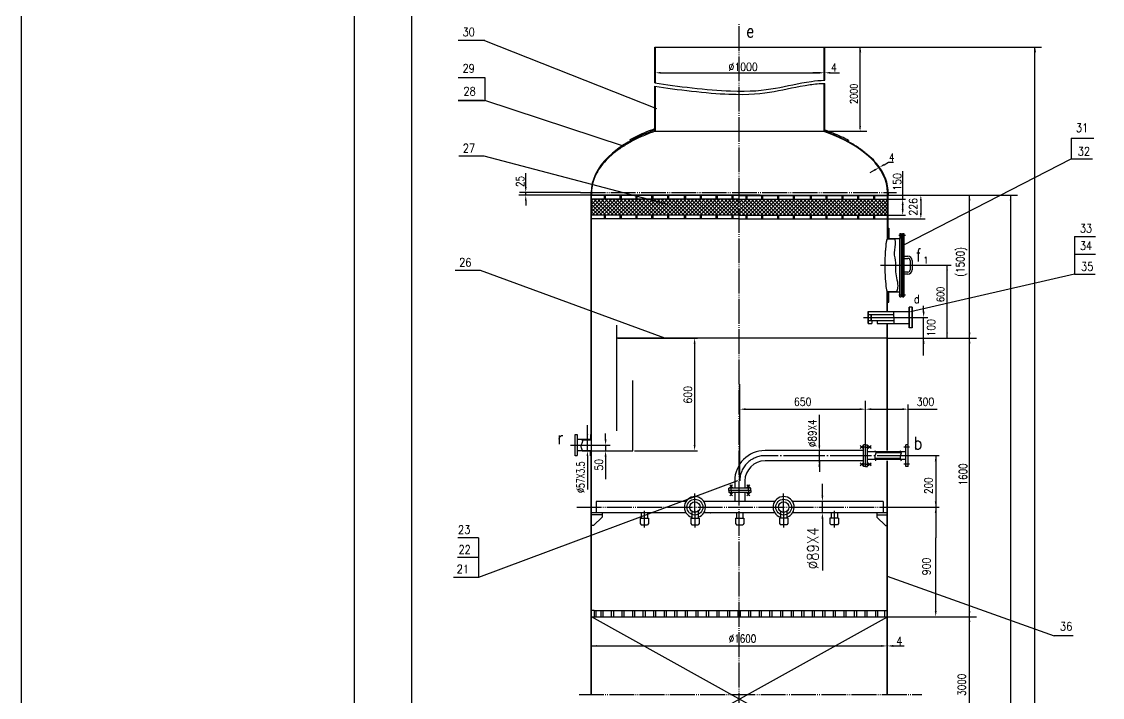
# Model space of a CAD drawing. Extents: x 19034 to 73803, y 21953 to 127295.
# Drawn here: x 64126.1 to 64597.2, y 51929.1 to 52223.5 of the extents above; entities that cross this region are included whole.
import ezdxf

# ---------------------------------------------------------------- set-up
doc = ezdxf.new("R2010")
doc.units = 0
doc.header["$LTSCALE"] = 0.6
doc.header["$MEASUREMENT"] = 0
for name, pattern in [('D-1', [34, 30, -1.5, 1, -1.5]), ('D-2', [10.3, 8, -1, 0.3, -1]), ('SDX', [22, 18, -1, 0.5, -1, 0.5, -1])]:
    doc.linetypes.add(name, pattern=pattern)
doc.layers.get('0').update_dxf_attribs({"linetype": 'CONTINUOUS'})
doc.layers.get('DEFPOINTS').update_dxf_attribs({"linetype": 'CONTINUOUS'})
for name, color, linetype in [('1', 1, 'CONTINUOUS'), ('2', 2, 'D-1'), ('3', 3, 'D-2')]:
    doc.layers.add(name, color=color, linetype=linetype)
doc.styles.add('HZ', font='simplex', dxfattribs={"width": 0.85, "bigfont": 'hztxt'})
doc.styles.add('HZTXT', font='romans', dxfattribs={"width": 0.85, "bigfont": 'HZTXT'})
doc.styles.add('HZTXT1', font='TXT.shx', dxfattribs={"bigfont": 'HZTXT1'})

# ---------------------------------------------------------------- blocks, each defined once
blk = doc.blocks.new('X')
for p, q in [((-1.06, 1.06), (1.06, -1.06)), ((-1.06, -1.06), (1.06, 1.06))]:
    blk.add_line(p, q)

msp = doc.modelspace()

# ---------------------------------------------------------------- linework, layer by layer
for p, q in [((64271.00692, 52268.16561), (64271.00692, 51427.16561)), ((64296.00692, 52258.16561), (64296.00692, 51437.16561)), ((64402.19497, 52212.3803), (64476.16297, 52212.3803)), ((64402.19497, 52196.76442), (64402.19497, 52212.3803)), ((64402.37897, 52196.73587), (64402.37897, 52212.3803)), ((64475.97897, 52197.93516), (64475.97897, 52212.3803)), ((64476.16297, 52197.93917), (64476.16297, 52212.3803)), ((64402.19497, 52175.67686), (64402.19497, 52195.28994)), ((64402.37897, 52175.67686), (64402.37897, 52195.26175)), ((64475.97897, 52175.67686), (64475.97897, 52196.56202)), ((64476.16297, 52175.67686), (64476.16297, 52196.56237)), ((64402.19497, 52175.67686), (64476.16389, 52175.67686)), ((64374.34264, 52041.4707), (64374.35407, 52149.07229)), ((64374.53807, 52032.25825), (64374.53807, 52149.07229)), ((64374.54897, 52149.07229), (64374.54897, 52147.92229)), ((64374.54897, 52147.92229), (64503.76297, 52147.92229)), ((64448.06787, 52147.92229), (64374.54897, 52147.92229)), ((64438.93807, 52147.73829), (64374.54897, 52147.73829)), ((64380.02297, 52147.73829), (64380.02297, 52146.08229)), ((64380.48297, 52147.73371), (64380.48297, 52146.08229)), ((64386.92297, 52147.73829), (64386.92297, 52146.08229)), ((64387.38297, 52147.73371), (64387.38297, 52146.08229)), ((64393.82297, 52147.73829), (64393.82297, 52146.08229)), ((64394.28297, 52147.73371), (64394.28297, 52146.08229)), ((64400.72297, 52147.73829), (64400.72297, 52146.08229)), ((64401.18297, 52147.73371), (64401.18297, 52146.08229)), ((64407.62297, 52147.73829), (64407.62297, 52146.08229)), ((64408.08297, 52147.73371), (64408.08297, 52146.08229)), ((64414.98297, 52147.73371), (64414.98297, 52146.08229)), ((64415.44297, 52147.73829), (64415.44297, 52146.08229)), ((64421.88297, 52147.73371), (64421.88297, 52146.08229)), ((64422.34297, 52147.73829), (64422.34297, 52146.08229)), ((64428.78297, 52147.73371), (64428.78297, 52146.08229)), ((64429.24297, 52147.73829), (64429.24297, 52146.08229)), ((64435.68297, 52147.73371), (64435.68297, 52146.08229)), ((64436.14297, 52147.73829), (64436.14297, 52146.08229)), ((64438.93807, 52147.73829), (64503.57897, 52147.73829)), ((64441.73318, 52147.73829), (64441.73318, 52146.08229)), ((64442.19318, 52147.73371), (64442.19318, 52146.08229)), ((64448.63318, 52147.73829), (64448.63318, 52146.08229)), ((64449.09318, 52147.73371), (64449.09318, 52146.08229)), ((64455.53318, 52147.73829), (64455.53318, 52146.08229)), ((64455.99318, 52147.73371), (64455.99318, 52146.08229)), ((64462.43318, 52147.73829), (64462.43318, 52146.08229)), ((64462.89318, 52147.73371), (64462.89318, 52146.08229)), ((64469.79318, 52147.73371), (64469.79318, 52146.08229)), ((64470.25318, 52147.73829), (64470.25318, 52146.08229)), ((64476.69318, 52147.73371), (64476.69318, 52146.08229)), ((64477.15318, 52147.73829), (64477.15318, 52146.08229)), ((64483.59318, 52147.73371), (64483.59318, 52146.08229)), ((64484.05318, 52147.73829), (64484.05318, 52146.08229)), ((64490.49318, 52147.73371), (64490.49318, 52146.08229)), ((64490.95318, 52147.73829), (64490.95318, 52146.08229)), ((64497.39318, 52147.73371), (64497.39318, 52146.08229)), ((64497.85318, 52147.73829), (64497.85318, 52146.08229)), ((64503.57897, 52128.99158), (64503.57897, 52149.07229)), ((64503.80895, 52149.07229), (64503.76297, 52147.92229)), ((64503.76297, 52128.99265), (64503.76297, 52147.92229)), ((64438.93807, 52146.08229), (64374.54897, 52146.08229)), ((64438.93807, 52146.08229), (64503.57897, 52146.08229)), ((64438.93807, 52139.18229), (64374.54897, 52139.18229)), ((64380.02297, 52139.18229), (64380.02297, 52137.52629)), ((64380.48297, 52139.17771), (64380.48297, 52137.52629)), ((64386.92297, 52139.18229), (64386.92297, 52137.52629)), ((64387.38297, 52139.17771), (64387.38297, 52137.52629)), ((64393.82297, 52139.18229), (64393.82297, 52137.52629)), ((64394.28297, 52139.17771), (64394.28297, 52137.52629)), ((64400.72297, 52139.18229), (64400.72297, 52137.52629)), ((64401.18297, 52139.17771), (64401.18297, 52137.52629)), ((64407.62297, 52139.18229), (64407.62297, 52137.52629)), ((64408.08297, 52139.17771), (64408.08297, 52137.52629)), ((64414.98297, 52139.17771), (64414.98297, 52137.52629)), ((64415.44297, 52139.18229), (64415.44297, 52137.52629)), ((64421.88297, 52139.17771), (64421.88297, 52137.52629)), ((64422.34297, 52139.18229), (64422.34297, 52137.52629)), ((64428.78297, 52139.17771), (64428.78297, 52137.52629)), ((64429.24297, 52139.18229), (64429.24297, 52137.52629)), ((64435.68297, 52139.17771), (64435.68297, 52137.52629)), ((64436.14297, 52139.18229), (64436.14297, 52137.52629)), ((64438.93807, 52139.18229), (64503.57897, 52139.18229)), ((64441.73318, 52139.18229), (64441.73318, 52137.52629)), ((64442.19318, 52139.17771), (64442.19318, 52137.52629)), ((64448.63318, 52139.18229), (64448.63318, 52137.52629)), ((64449.09318, 52139.17771), (64449.09318, 52137.52629)), ((64455.53318, 52139.18229), (64455.53318, 52137.52629)), ((64455.99318, 52139.17771), (64455.99318, 52137.52629)), ((64462.43318, 52139.18229), (64462.43318, 52137.52629)), ((64462.89318, 52139.17771), (64462.89318, 52137.52629)), ((64469.79318, 52139.17771), (64469.79318, 52137.52629)), ((64470.25318, 52139.18229), (64470.25318, 52137.52629)), ((64476.69318, 52139.17771), (64476.69318, 52137.52629)), ((64477.15318, 52139.18229), (64477.15318, 52137.52629)), ((64483.59318, 52139.17771), (64483.59318, 52137.52629)), ((64484.05318, 52139.18229), (64484.05318, 52137.52629)), ((64490.49318, 52139.17771), (64490.49318, 52137.52629)), ((64490.95318, 52139.18229), (64490.95318, 52137.52629)), ((64497.39318, 52139.17771), (64497.39318, 52137.52629)), ((64497.85318, 52139.18229), (64497.85318, 52137.52629)), ((64438.93807, 52137.52629), (64374.54897, 52137.52629)), ((64438.93807, 52137.52629), (64503.57897, 52137.52629)), ((64503.77914, 52133.45465), (64504.05514, 52133.45465)), ((64504.05514, 52133.45465), (64504.05514, 52128.99265)), ((64503.59514, 52128.99265), (64508.88514, 52128.99265)), ((64503.59514, 52128.85465), (64506.60654, 52128.85465)), ((64511.35402, 52130.34965), (64508.42544, 52130.34965)), ((64511.35402, 52130.34965), (64508.42544, 52130.34965)), ((64508.88514, 52131.15465), (64508.88514, 52128.99265)), ((64508.88514, 52131.15465), (64509.52914, 52131.15465)), ((64508.88514, 52103.55465), (64508.88514, 52128.99265)), ((64509.52914, 52131.15465), (64509.52914, 52103.55465)), ((64509.52914, 52129.77465), (64510.03514, 52129.77465)), ((64509.75914, 52129.77465), (64509.75914, 52104.93465)), ((64509.89714, 52129.77465), (64509.89714, 52104.93465)), ((64510.03514, 52131.15465), (64510.03514, 52103.55465)), ((64510.03514, 52131.15465), (64510.58714, 52131.15465)), ((64510.58714, 52131.15465), (64510.58714, 52103.55465)), ((64510.58714, 52121.26465), (64512.42714, 52121.26465)), ((64510.58714, 52120.34465), (64512.42714, 52120.34465)), ((64513.34714, 52119.42465), (64513.34714, 52115.28465)), ((64514.26714, 52119.42465), (64514.26714, 52115.28465)), ((64512.42714, 52114.36465), (64510.58714, 52114.36465)), ((64512.42714, 52113.44465), (64510.58714, 52113.44465)), ((64374.33934, 52087.03719), (64374.33934, 52106.40163)), ((64374.53807, 52087.03719), (64374.53807, 52106.40163)), ((64503.33807, 52097.20357), (64503.33807, 52105.98866)), ((64503.53681, 52097.20357), (64503.53681, 52105.7305)), ((64503.59514, 52105.85465), (64507.50229, 52105.85465)), ((64503.59514, 52105.71665), (64508.88514, 52105.71665)), ((64504.05514, 52101.25465), (64504.05514, 52105.71665)), ((64503.33807, 52097.20357), (64503.33807, 52103.58199)), ((64503.52207, 52097.20357), (64503.52207, 52103.35665)), ((64503.53824, 52101.25465), (64504.05514, 52101.25465)), ((64511.35402, 52104.35965), (64508.42544, 52104.35965)), ((64511.35402, 52104.35965), (64508.42544, 52104.35965)), ((64508.88514, 52103.55465), (64509.52914, 52103.55465)), ((64509.52914, 52104.93465), (64510.03514, 52104.93465)), ((64510.03514, 52103.55465), (64510.58714, 52103.55465)), ((64503.33807, 52097.20357), (64503.33807, 52098.81061)), ((64503.52207, 52097.20357), (64503.52207, 52098.81061)), ((64503.33807, 52036.6055), (64503.33807, 52092.00357)), ((64503.52207, 52036.6055), (64503.52207, 52092.00357)), ((64367.40843, 52043.5867), (64368.32843, 52043.5867)), ((64367.40843, 52034.3867), (64367.40843, 52043.5867)), ((64368.32843, 52043.5867), (64368.32843, 52034.41503)), ((64374.53807, 52041.4707), (64368.32843, 52041.4707)), ((64370.42512, 52041.2867), (64374.53807, 52041.2867)), ((64374.03243, 52043.5867), (64374.03243, 52041.4707)), ((64374.34287, 52043.5867), (64374.03243, 52043.5867)), ((64374.53539, 52036.5027), (64368.32843, 52036.5027)), ((64370.42512, 52036.6867), (64374.53539, 52036.6867)), ((64374.02954, 52034.38493), (64374.03087, 52036.50093)), ((64374.33934, 51930.34546), (64374.33934, 52036.5027)), ((64493.07318, 52036.6055), (64450.16412, 52036.6055)), ((64493.97318, 52039.1305), (64493.07318, 52039.1305)), ((64493.07318, 52029.6305), (64493.07318, 52039.1305)), ((64493.97318, 52039.1305), (64494.87318, 52039.1305)), ((64493.97318, 52029.6305), (64493.97318, 52039.1305)), ((64493.97318, 52029.6305), (64493.97318, 52039.1305)), ((64511.52084, 52036.0047), (64494.82084, 52036.0047)), ((64494.87318, 52029.6305), (64494.87318, 52039.1305)), ((64509.50596, 52035.6055), (64498.44451, 52035.6055)), ((64511.57318, 52029.6305), (64511.57318, 52039.1305)), ((64512.47318, 52039.1305), (64511.57318, 52039.1305)), ((64512.47318, 52029.6305), (64512.47318, 52039.1305)), ((64368.32843, 52034.3867), (64367.40843, 52034.3867)), ((64374.33666, 52034.38473), (64374.02954, 52034.38493)), ((64374.53807, 51930.34546), (64374.53807, 52032.25825)), ((64493.07318, 52032.1555), (64450.16412, 52032.1555)), ((64511.57318, 52032.78233), (64494.87318, 52032.78233)), ((64509.10365, 52033.1555), (64498.0422, 52033.1555)), ((64503.33807, 51947.117), (64503.33807, 52032.1555)), ((64503.52207, 51947.117), (64503.52207, 52032.1555)), ((64493.97318, 52029.6305), (64493.07318, 52029.6305)), ((64493.97318, 52029.6305), (64494.87318, 52029.6305)), ((64512.47318, 52029.6305), (64511.57318, 52029.6305)), ((64436.9356, 52023.48325), (64436.9356, 52020.18325)), ((64441.3856, 52023.48325), (64441.3856, 52020.18325)), ((64434.4106, 52019.28325), (64434.4106, 52020.18325)), ((64443.9106, 52020.18325), (64434.4106, 52020.18325)), ((64434.4106, 52019.28325), (64434.4106, 52018.38325)), ((64443.9106, 52019.28325), (64434.4106, 52019.28325)), ((64443.9106, 52019.28325), (64434.4106, 52019.28325)), ((64443.9106, 52018.38325), (64434.4106, 52018.38325)), ((64436.9356, 52018.38325), (64436.9356, 52014.28325)), ((64441.3856, 52018.38325), (64441.3856, 52014.28325)), ((64443.9106, 52019.28325), (64443.9106, 52020.18325)), ((64443.9106, 52019.28325), (64443.9106, 52018.38325)), ((64415.72317, 52014.46958), (64376.59179, 52014.46958)), ((64454.39471, 52014.46958), (64423.46649, 52014.46958)), ((64501.7206, 52014.46958), (64462.13803, 52014.46958)), ((64501.7206, 52014.46958), (64501.7206, 52009.50158)), ((64415.72317, 52009.50158), (64374.53807, 52009.50158)), ((64379.1306, 52008.58158), (64374.53807, 52008.58158)), ((64375.4506, 52003.98158), (64379.1306, 52007.66158)), ((64379.1306, 52009.50158), (64379.1306, 52007.66158)), ((64379.1306, 52009.50158), (64379.1306, 52007.66158)), ((64382.85245, 52009.50158), (64382.82693, 52009.50158)), ((64395.70693, 52007.20158), (64399.38693, 52007.20158)), ((64395.70693, 52007.20158), (64395.70693, 52004.90158)), ((64396.16693, 52009.50158), (64396.16693, 52007.20158)), ((64396.65245, 52009.50158), (64396.62693, 52009.50158)), ((64398.92693, 52009.50158), (64398.92693, 52007.20158)), ((64399.38693, 52007.20158), (64399.38693, 52004.90158)), ((64412.75245, 52009.50158), (64412.72693, 52009.50158)), ((64417.75483, 52007.20158), (64421.43483, 52007.20158)), ((64417.75483, 52007.20158), (64417.75483, 52004.90158)), ((64418.21483, 52010.14558), (64418.21483, 52007.20158)), ((64420.97483, 52010.14558), (64420.97483, 52007.20158)), ((64421.43483, 52007.20158), (64421.43483, 52004.90158)), ((64439.1606, 52009.50158), (64423.46649, 52009.50158)), ((64426.43721, 52009.50158), (64426.46273, 52009.50158)), ((64437.29263, 52007.20158), (64440.97263, 52007.20158)), ((64437.29263, 52007.20158), (64437.29263, 52004.90158)), ((64437.75263, 52009.50158), (64437.75263, 52007.20158)), ((64454.39471, 52009.50158), (64439.1606, 52009.50158)), ((64440.51263, 52009.50158), (64440.51263, 52007.20158)), ((64440.97263, 52007.20158), (64440.97263, 52004.90158)), ((64456.42637, 52007.20158), (64456.42637, 52004.90158)), ((64460.10637, 52007.20158), (64456.42637, 52007.20158)), ((64456.88637, 52010.14558), (64456.88637, 52007.20158)), ((64459.64637, 52010.14558), (64459.64637, 52007.20158)), ((64460.10637, 52007.20158), (64460.10637, 52004.90158)), ((64503.33807, 52009.50158), (64462.13803, 52009.50158)), ((64482.15427, 52007.20158), (64478.47427, 52007.20158)), ((64478.47427, 52007.20158), (64478.47427, 52004.90158)), ((64478.93427, 52009.50158), (64478.93427, 52007.20158)), ((64481.69427, 52009.50158), (64481.69427, 52007.20158)), ((64482.15427, 52007.20158), (64482.15427, 52004.90158)), ((64498.9606, 52009.50158), (64498.9606, 52007.66158)), ((64498.9606, 52009.50158), (64498.9606, 52007.66158)), ((64498.9606, 52008.58158), (64503.33807, 52008.58158)), ((64502.6406, 52003.98158), (64498.9606, 52007.66158)), ((64375.4506, 52003.98158), (64374.53807, 52003.98158)), ((64395.70693, 52004.90158), (64396.16693, 52004.21158)), ((64396.16693, 52004.21158), (64398.92693, 52004.21158)), ((64399.38693, 52004.90158), (64398.92693, 52004.21158)), ((64417.75483, 52004.90158), (64418.21483, 52004.21158)), ((64418.21483, 52004.21158), (64420.97483, 52004.21158)), ((64421.43483, 52004.90158), (64420.97483, 52004.21158)), ((64437.29263, 52004.90158), (64437.75263, 52004.21158)), ((64437.75263, 52004.21158), (64440.51263, 52004.21158)), ((64440.97263, 52004.90158), (64440.51263, 52004.21158)), ((64456.42637, 52004.90158), (64456.88637, 52004.21158)), ((64459.64637, 52004.21158), (64456.88637, 52004.21158)), ((64460.10637, 52004.90158), (64459.64637, 52004.21158)), ((64478.47427, 52004.90158), (64478.93427, 52004.21158)), ((64481.69427, 52004.21158), (64478.93427, 52004.21158)), ((64482.15427, 52004.90158), (64481.69427, 52004.21158)), ((64502.6406, 52003.98158), (64503.33807, 52003.98158)), ((64374.53798, 51964.21383), (64503.33807, 51964.21383)), ((64375.68807, 51966.97383), (64374.53807, 51966.97383)), ((64375.68807, 51966.97383), (64502.18807, 51966.97383)), ((64375.68807, 51966.97383), (64375.68807, 51964.21383)), ((64376.46661, 51966.97383), (64376.46661, 51964.21383)), ((64378.53661, 51966.97383), (64378.53661, 51964.21383)), ((64379.45661, 51966.97383), (64379.45661, 51964.21383)), ((64383.13661, 51966.97383), (64383.13661, 51964.21383)), ((64384.05661, 51966.97383), (64384.05661, 51964.21383)), ((64387.73661, 51966.97383), (64387.73661, 51964.21383)), ((64388.65661, 51966.97383), (64388.65661, 51964.21383)), ((64392.33661, 51966.97383), (64392.33661, 51964.21383)), ((64393.25661, 51966.97383), (64393.25661, 51964.21383)), ((64396.93661, 51966.97383), (64396.93661, 51964.21383)), ((64397.85661, 51966.97383), (64397.85661, 51964.21383)), ((64401.53661, 51966.97383), (64401.53661, 51964.21383)), ((64402.45661, 51966.97383), (64402.45661, 51964.21383)), ((64406.13661, 51966.97383), (64406.13661, 51964.21383)), ((64407.05661, 51966.97383), (64407.05661, 51964.21383)), ((64410.73661, 51966.97383), (64410.73661, 51964.21383)), ((64411.65661, 51966.97383), (64411.65661, 51964.21383)), ((64415.33661, 51966.97383), (64415.33661, 51964.21383)), ((64416.25661, 51966.97383), (64416.25661, 51964.21383)), ((64419.93661, 51966.97383), (64419.93661, 51964.21383)), ((64420.85661, 51966.97383), (64420.85661, 51964.21383)), ((64424.53661, 51966.97383), (64424.53661, 51964.21383)), ((64425.45661, 51966.97383), (64425.45661, 51964.21383)), ((64429.13661, 51966.97383), (64429.13661, 51964.21383)), ((64430.05661, 51966.97383), (64430.05661, 51964.21383)), ((64433.73661, 51966.97383), (64433.73661, 51964.21383)), ((64434.65661, 51966.97383), (64434.65661, 51964.21383)), ((64438.33661, 51966.97383), (64438.33661, 51964.21383)), ((64439.25661, 51966.97383), (64439.25661, 51964.21383)), ((64442.93661, 51966.97383), (64442.93661, 51964.21383)), ((64443.85661, 51966.97383), (64443.85661, 51964.21383)), ((64447.53661, 51966.97383), (64447.53661, 51964.21383)), ((64448.45661, 51966.97383), (64448.45661, 51964.21383)), ((64452.13661, 51966.97383), (64452.13661, 51964.21383)), ((64453.05661, 51966.97383), (64453.05661, 51964.21383)), ((64456.87807, 51966.97383), (64456.87807, 51964.21383)), ((64457.79807, 51966.97383), (64457.79807, 51964.21383)), ((64461.47807, 51966.97383), (64461.47807, 51964.21383)), ((64462.39807, 51966.97383), (64462.39807, 51964.21383)), ((64466.07807, 51966.97383), (64466.07807, 51964.21383)), ((64466.99807, 51966.97383), (64466.99807, 51964.21383)), ((64470.67807, 51966.97383), (64470.67807, 51964.21383)), ((64471.59807, 51966.97383), (64471.59807, 51964.21383)), ((64475.27807, 51966.97383), (64475.27807, 51964.21383)), ((64476.19807, 51966.97383), (64476.19807, 51964.21383)), ((64479.87807, 51966.97383), (64479.87807, 51964.21383)), ((64480.79807, 51966.97383), (64480.79807, 51964.21383)), ((64484.47807, 51966.97383), (64484.47807, 51964.21383)), ((64485.39807, 51966.97383), (64485.39807, 51964.21383)), ((64489.07807, 51966.97383), (64489.07807, 51964.21383)), ((64489.99807, 51966.97383), (64489.99807, 51964.21383)), ((64493.67807, 51966.97383), (64493.67807, 51964.21383)), ((64494.59807, 51966.97383), (64494.59807, 51964.21383)), ((64498.27807, 51966.97383), (64498.27807, 51964.21383)), ((64499.19807, 51966.97383), (64499.19807, 51964.21383)), ((64502.18807, 51966.97383), (64502.18807, 51964.21383)), ((64502.18807, 51966.97383), (64503.33807, 51966.97383)), ((64503.33807, 51930.34546), (64503.33807, 51956.41129)), ((64503.52207, 51930.34546), (64503.52207, 51956.41129))]:
    msp.add_line(p, q)
at = {"color": 1, "linetype": 'ByBlock'}
for p, q in [((64328.01612, 52215.16723), (64316.42526, 52215.16723)), ((64316.42526, 52199.12484), (64328.01612, 52199.12484)), ((64328.01612, 52199.12484), (64328.01612, 52189.12484)), ((64327.43657, 52189.12484), (64316.42526, 52189.12484)), ((64316.42526, 52189.12484), (64328.01612, 52189.12484)), ((64388.53314, 52169.23411), (64328.01612, 52189.12484)), ((64583.58514, 52172.69777), (64593.53952, 52172.69777)), ((64583.58514, 52172.69777), (64583.58514, 52163.61965)), ((64327.72051, 52164.80054), (64316.70921, 52164.80054)), ((64407.75857, 52143.86071), (64327.72051, 52164.80054)), ((64510.31538, 52126.04701), (64583.58514, 52163.61965)), ((64583.58514, 52163.61965), (64592.89271, 52163.61965)), ((64585.08962, 52129.79961), (64594.19745, 52129.79961)), ((64326.13323, 52115.06876), (64315.12193, 52115.06876)), ((64406.48793, 52085.62225), (64326.13323, 52115.06876)), ((64438.2295, 52023.45049), (64325.31344, 51981.30067)), ((64325.31344, 51998.54858), (64316.20561, 51998.54858)), ((64325.31344, 51981.30067), (64314.30213, 51981.30067))]:
    msp.add_line(p, q, dxfattribs=at)
at = {"color": 1}
for p, q in [((64476.27337, 52212.38024), (64494.4693, 52212.362)), ((64491.65641, 52176.80066), (64491.69207, 52212.3803)), ((64475.97897, 52201.24182), (64475.97897, 52204.18182)), ((64476.16297, 52201.24182), (64476.16297, 52204.18182)), ((64402.37897, 52197.26285), (64402.37897, 52203.93024)), ((64404.67897, 52201.17024), (64473.67897, 52201.17024)), ((64473.47897, 52201.18182), (64470.97897, 52201.18182)), ((64475.97897, 52201.18182), (64476.16297, 52201.18182)), ((64478.66297, 52201.18182), (64482.68441, 52201.18182)), ((64475.97897, 52178.26873), (64475.97897, 52196.56202)), ((64499.79992, 52159.91598), (64498.11126, 52162.01349)), ((64499.9996, 52160.03126), (64498.30737, 52162.1577)), ((64502.01905, 52161.13346), (64504.01091, 52162.28346)), ((64504.01091, 52162.28346), (64506.18825, 52162.28346)), ((64345.86317, 52151.37229), (64345.86317, 52157.40964)), ((64497.83566, 52158.71818), (64495.8438, 52157.56818)), ((64499.82752, 52159.86818), (64500.0272, 52159.98346)), ((64510.15563, 52146.08229), (64510.15563, 52158.28775)), ((64349.32794, 52147.92229), (64342.86317, 52147.92229)), ((64369.71017, 52149.07229), (64343.10317, 52149.07229)), ((64374.53807, 52147.92229), (64343.10317, 52147.92229)), ((64345.86317, 52147.92229), (64345.86317, 52149.07229)), ((64504.44797, 52147.92229), (64516.55135, 52147.92229)), ((64519.63851, 52147.92229), (64527.10499, 52147.92229)), ((64345.86317, 52145.62229), (64345.86317, 52143.32229)), ((64374.53807, 52145.43587), (64375.18449, 52146.08229)), ((64374.53807, 52143.80952), (64376.81084, 52146.08229)), ((64374.53807, 52142.18318), (64378.43718, 52146.08229)), ((64374.53807, 52140.55683), (64380.06353, 52146.08229)), ((64380.819, 52139.18229), (64374.53807, 52145.46321)), ((64379.19265, 52139.18229), (64374.53807, 52143.83686)), ((64374.78987, 52139.18229), (64381.68987, 52146.08229)), ((64382.44534, 52139.18229), (64375.54534, 52146.08229)), ((64376.41622, 52139.18229), (64383.31622, 52146.08229)), ((64384.07169, 52139.18229), (64377.17169, 52146.08229)), ((64378.04256, 52139.18229), (64384.94256, 52146.08229)), ((64385.69803, 52139.18229), (64378.79803, 52146.08229)), ((64379.66891, 52139.18229), (64386.56891, 52146.08229)), ((64387.32438, 52139.18229), (64380.42438, 52146.08229)), ((64381.29526, 52139.18229), (64388.19526, 52146.08229)), ((64388.95072, 52139.18229), (64382.05072, 52146.08229)), ((64382.9216, 52139.18229), (64389.8216, 52146.08229)), ((64390.57707, 52139.18229), (64383.67707, 52146.08229)), ((64384.54795, 52139.18229), (64391.44795, 52146.08229)), ((64392.20342, 52139.18229), (64385.30342, 52146.08229)), ((64386.17429, 52139.18229), (64393.07429, 52146.08229)), ((64393.82976, 52139.18229), (64386.92976, 52146.08229)), ((64387.80064, 52139.18229), (64394.70064, 52146.08229)), ((64395.45611, 52139.18229), (64388.55611, 52146.08229)), ((64389.42698, 52139.18229), (64396.32698, 52146.08229)), ((64397.08245, 52139.18229), (64390.18245, 52146.08229)), ((64391.05333, 52139.18229), (64397.95333, 52146.08229)), ((64398.7088, 52139.18229), (64391.8088, 52146.08229)), ((64392.67967, 52139.18229), (64399.57967, 52146.08229)), ((64400.33514, 52139.18229), (64393.43514, 52146.08229)), ((64394.30602, 52139.18229), (64401.20602, 52146.08229)), ((64401.96149, 52139.18229), (64395.06149, 52146.08229)), ((64395.93237, 52139.18229), (64402.83237, 52146.08229)), ((64403.58783, 52139.18229), (64396.68783, 52146.08229)), ((64397.55871, 52139.18229), (64404.45871, 52146.08229)), ((64405.21418, 52139.18229), (64398.31418, 52146.08229)), ((64399.18506, 52139.18229), (64406.08506, 52146.08229)), ((64406.84053, 52139.18229), (64399.94053, 52146.08229)), ((64400.8114, 52139.18229), (64407.7114, 52146.08229)), ((64408.46687, 52139.18229), (64401.56687, 52146.08229)), ((64402.43775, 52139.18229), (64409.33775, 52146.08229)), ((64410.09322, 52139.18229), (64403.19322, 52146.08229)), ((64404.06409, 52139.18229), (64410.96409, 52146.08229)), ((64411.53297, 52139.36887), (64404.81956, 52146.08229)), ((64405.69044, 52139.18229), (64411.53297, 52145.02482)), ((64411.53297, 52140.99522), (64406.44591, 52146.08229)), ((64407.31678, 52139.18229), (64411.53297, 52143.39848)), ((64411.53297, 52142.62157), (64408.07225, 52146.08229)), ((64411.53297, 52144.24791), (64409.6986, 52146.08229)), ((64411.53297, 52145.87426), (64411.32494, 52146.08229)), ((64411.53297, 52145.02482), (64412.59044, 52146.08229)), ((64411.53297, 52143.39848), (64414.21678, 52146.08229)), ((64411.53297, 52141.77213), (64415.84313, 52146.08229)), ((64411.53297, 52140.14578), (64417.46948, 52146.08229)), ((64418.22494, 52139.18229), (64411.53297, 52145.87426)), ((64416.5986, 52139.18229), (64411.53297, 52144.24791)), ((64412.19582, 52139.18229), (64419.09582, 52146.08229)), ((64419.85129, 52139.18229), (64412.95129, 52146.08229)), ((64413.82217, 52139.18229), (64420.72217, 52146.08229)), ((64421.47764, 52139.18229), (64414.57764, 52146.08229)), ((64415.44851, 52139.18229), (64422.34851, 52146.08229)), ((64423.10398, 52139.18229), (64416.20398, 52146.08229)), ((64417.07486, 52139.18229), (64423.97486, 52146.08229)), ((64424.73033, 52139.18229), (64417.83033, 52146.08229)), ((64418.7012, 52139.18229), (64425.6012, 52146.08229)), ((64426.35667, 52139.18229), (64419.45667, 52146.08229)), ((64420.32755, 52139.18229), (64427.22755, 52146.08229)), ((64427.98302, 52139.18229), (64421.08302, 52146.08229)), ((64421.95389, 52139.18229), (64428.85389, 52146.08229)), ((64429.60936, 52139.18229), (64422.70936, 52146.08229)), ((64423.58024, 52139.18229), (64430.48024, 52146.08229)), ((64431.23571, 52139.18229), (64424.33571, 52146.08229)), ((64425.20659, 52139.18229), (64432.10659, 52146.08229)), ((64432.86206, 52139.18229), (64425.96206, 52146.08229)), ((64426.83293, 52139.18229), (64433.73293, 52146.08229)), ((64434.4884, 52139.18229), (64427.5884, 52146.08229)), ((64428.45928, 52139.18229), (64435.35928, 52146.08229)), ((64436.11475, 52139.18229), (64429.21475, 52146.08229)), ((64430.08562, 52139.18229), (64436.98562, 52146.08229)), ((64437.74109, 52139.18229), (64430.84109, 52146.08229)), ((64431.71197, 52139.18229), (64438.61197, 52146.08229)), ((64438.93807, 52139.61165), (64432.46744, 52146.08229)), ((64433.33831, 52139.18229), (64438.93807, 52144.78205)), ((64438.93807, 52141.23799), (64434.09378, 52146.08229)), ((64434.96466, 52139.18229), (64438.93807, 52143.1557)), ((64438.93807, 52142.86434), (64435.72013, 52146.08229)), ((64438.93807, 52144.49069), (64437.34647, 52146.08229)), ((64438.93807, 52144.49069), (64440.52968, 52146.08229)), ((64438.93807, 52142.86434), (64442.15602, 52146.08229)), ((64438.93807, 52141.23799), (64443.78237, 52146.08229)), ((64438.93807, 52139.61165), (64445.40871, 52146.08229)), ((64444.53784, 52139.18229), (64438.93807, 52144.78205)), ((64442.91149, 52139.18229), (64438.93807, 52143.1557)), ((64446.16418, 52139.18229), (64439.26418, 52146.08229)), ((64440.13506, 52139.18229), (64447.03506, 52146.08229)), ((64447.79053, 52139.18229), (64440.89053, 52146.08229)), ((64441.7614, 52139.18229), (64448.6614, 52146.08229)), ((64449.41687, 52139.18229), (64442.51687, 52146.08229)), ((64443.38775, 52139.18229), (64450.28775, 52146.08229)), ((64451.04322, 52139.18229), (64444.14322, 52146.08229)), ((64445.01409, 52139.18229), (64451.91409, 52146.08229)), ((64452.66956, 52139.18229), (64445.76956, 52146.08229)), ((64446.64044, 52139.18229), (64453.54044, 52146.08229)), ((64454.29591, 52139.18229), (64447.39591, 52146.08229)), ((64448.26679, 52139.18229), (64455.16679, 52146.08229)), ((64455.92225, 52139.18229), (64449.02225, 52146.08229)), ((64449.89313, 52139.18229), (64456.79313, 52146.08229)), ((64457.5486, 52139.18229), (64450.6486, 52146.08229)), ((64451.51948, 52139.18229), (64458.41948, 52146.08229)), ((64459.17495, 52139.18229), (64452.27495, 52146.08229)), ((64453.14582, 52139.18229), (64460.04582, 52146.08229)), ((64460.80129, 52139.18229), (64453.90129, 52146.08229)), ((64454.77217, 52139.18229), (64461.67217, 52146.08229)), ((64462.42764, 52139.18229), (64455.52764, 52146.08229)), ((64456.39851, 52139.18229), (64463.29851, 52146.08229)), ((64464.05398, 52139.18229), (64457.15398, 52146.08229)), ((64458.02486, 52139.18229), (64464.92486, 52146.08229)), ((64465.68033, 52139.18229), (64458.78033, 52146.08229)), ((64459.6512, 52139.18229), (64466.34318, 52145.87426)), ((64466.34318, 52140.14578), (64460.40667, 52146.08229)), ((64461.27755, 52139.18229), (64466.34318, 52144.24791)), ((64466.34318, 52141.77213), (64462.03302, 52146.08229)), ((64466.34318, 52143.39848), (64463.65936, 52146.08229)), ((64466.34318, 52145.02482), (64465.28571, 52146.08229)), ((64466.34318, 52145.87426), (64466.5512, 52146.08229)), ((64466.34318, 52144.24791), (64468.17755, 52146.08229)), ((64466.34318, 52142.62157), (64469.8039, 52146.08229)), ((64466.34318, 52140.99522), (64471.43024, 52146.08229)), ((64466.34318, 52139.36887), (64473.05659, 52146.08229)), ((64472.18571, 52139.18229), (64466.34318, 52145.02482)), ((64470.55936, 52139.18229), (64466.34318, 52143.39848)), ((64473.81206, 52139.18229), (64466.91206, 52146.08229)), ((64467.78293, 52139.18229), (64474.68293, 52146.08229)), ((64475.4384, 52139.18229), (64468.5384, 52146.08229)), ((64469.40928, 52139.18229), (64476.30928, 52146.08229)), ((64477.06475, 52139.18229), (64470.16475, 52146.08229)), ((64471.03562, 52139.18229), (64477.93562, 52146.08229)), ((64478.69109, 52139.18229), (64471.79109, 52146.08229)), ((64472.66197, 52139.18229), (64479.56197, 52146.08229)), ((64480.31744, 52139.18229), (64473.41744, 52146.08229)), ((64474.28832, 52139.18229), (64481.18832, 52146.08229)), ((64481.94378, 52139.18229), (64475.04378, 52146.08229)), ((64475.91466, 52139.18229), (64482.81466, 52146.08229)), ((64483.57013, 52139.18229), (64476.67013, 52146.08229)), ((64477.54101, 52139.18229), (64484.44101, 52146.08229)), ((64485.19648, 52139.18229), (64478.29648, 52146.08229)), ((64479.16735, 52139.18229), (64486.06735, 52146.08229)), ((64486.82282, 52139.18229), (64479.92282, 52146.08229)), ((64480.7937, 52139.18229), (64487.6937, 52146.08229)), ((64488.44917, 52139.18229), (64481.54917, 52146.08229)), ((64482.42004, 52139.18229), (64489.32004, 52146.08229)), ((64490.07551, 52139.18229), (64483.17551, 52146.08229)), ((64484.04639, 52139.18229), (64490.94639, 52146.08229)), ((64491.70186, 52139.18229), (64484.80186, 52146.08229)), ((64485.67273, 52139.18229), (64492.57273, 52146.08229)), ((64493.3282, 52139.18229), (64486.4282, 52146.08229)), ((64487.29908, 52139.18229), (64494.19908, 52146.08229)), ((64494.95455, 52139.18229), (64488.05455, 52146.08229)), ((64488.92543, 52139.18229), (64495.82543, 52146.08229)), ((64496.58089, 52139.18229), (64489.68089, 52146.08229)), ((64490.55177, 52139.18229), (64497.45177, 52146.08229)), ((64498.20724, 52139.18229), (64491.30724, 52146.08229)), ((64492.17812, 52139.18229), (64499.07812, 52146.08229)), ((64499.83359, 52139.18229), (64492.93359, 52146.08229)), ((64493.80446, 52139.18229), (64500.70446, 52146.08229)), ((64501.45993, 52139.18229), (64494.55993, 52146.08229)), ((64495.43081, 52139.18229), (64502.33081, 52146.08229)), ((64503.08628, 52139.18229), (64496.18628, 52146.08229)), ((64497.05715, 52139.18229), (64503.57897, 52145.70411)), ((64503.57897, 52140.31593), (64497.81262, 52146.08229)), ((64498.6835, 52139.18229), (64503.57897, 52144.07776)), ((64503.57897, 52141.94228), (64499.43897, 52146.08229)), ((64503.57897, 52143.56863), (64501.06531, 52146.08229)), ((64503.57897, 52145.19497), (64502.69166, 52146.08229)), ((64503.76297, 52146.08229), (64511.40563, 52146.08229)), ((64510.15563, 52141.68229), (64510.15563, 52143.58229)), ((64518.06328, 52145.42002), (64518.06328, 52140.02402)), ((64377.5663, 52139.18229), (64374.53807, 52142.21052)), ((64375.93996, 52139.18229), (64374.53807, 52140.58417)), ((64408.94313, 52139.18229), (64411.53297, 52141.77213)), ((64410.56948, 52139.18229), (64411.53297, 52140.14578)), ((64414.97225, 52139.18229), (64411.53297, 52142.62157)), ((64413.34591, 52139.18229), (64411.53297, 52140.99522)), ((64411.71956, 52139.18229), (64411.53297, 52139.36887)), ((64436.59101, 52139.18229), (64438.93807, 52141.52936)), ((64438.21735, 52139.18229), (64438.93807, 52139.90301)), ((64441.28514, 52139.18229), (64438.93807, 52141.52936)), ((64439.6588, 52139.18229), (64438.93807, 52139.90301)), ((64462.9039, 52139.18229), (64466.34318, 52142.62157)), ((64464.53024, 52139.18229), (64466.34318, 52140.99522)), ((64466.15659, 52139.18229), (64466.34318, 52139.36887)), ((64468.93302, 52139.18229), (64466.34318, 52141.77213)), ((64467.30667, 52139.18229), (64466.34318, 52140.14578)), ((64500.30984, 52139.18229), (64503.57897, 52142.45142)), ((64501.93619, 52139.18229), (64503.57897, 52140.82507)), ((64503.76297, 52139.18229), (64511.40563, 52139.18229)), ((64503.76297, 52137.52629), (64519.8986, 52137.52629)), ((64529.50257, 52085.62177), (64529.50257, 52117.35465)), ((64519.29295, 52097.10357), (64519.29295, 52099.60357)), ((64493.06977, 52094.60357), (64521.13935, 52094.60357)), ((64504.25411, 52094.60357), (64521.16909, 52094.60357)), ((64519.29295, 52078.09041), (64519.29295, 52094.60357)), ((64386.00308, 52085.62225), (64420.71314, 52085.62225)), ((64419.46314, 52083.12225), (64419.46314, 52039.0027)), ((64503.33807, 52085.62225), (64521.09378, 52085.62225)), ((64439.16412, 52023.5805), (64439.16412, 52065.51618)), ((64493.97318, 52039.3305), (64493.97318, 52058.33232)), ((64441.66412, 52054.63846), (64491.47318, 52054.63846)), ((64493.97318, 52039.5305), (64493.97318, 52056.63846)), ((64496.47318, 52054.63846), (64509.97318, 52054.63846)), ((64512.47318, 52039.3305), (64512.47318, 52056.63846)), ((64512.47318, 52054.63846), (64525.19818, 52054.63846)), ((64473.8262, 52038.80266), (64473.8262, 52052.111)), ((64372.732, 52041.4707), (64372.732, 52047.62114)), ((64380.6637, 52041.4867), (64380.6637, 52043.9867)), ((64370.46527, 52041.4707), (64373.9691, 52041.4707)), ((64372.732, 52036.5027), (64372.732, 52041.4707)), ((64370.46527, 52036.5027), (64373.9691, 52036.5027)), ((64374.73807, 52038.9867), (64382.6637, 52038.9867)), ((64374.73807, 52036.5027), (64382.6637, 52036.5027)), ((64380.6637, 52038.9867), (64380.6637, 52036.5027)), ((64393.20838, 52036.5027), (64420.71314, 52036.5027)), ((64473.8262, 52031.33466), (64473.8262, 52036.30266)), ((64517.18973, 52034.48325), (64526.02159, 52034.48325)), ((64372.732, 52034.2027), (64372.732, 52019.66703)), ((64380.6637, 52034.0027), (64380.6637, 52024.11103)), ((64473.8262, 52032.1555), (64473.8262, 52027.35593)), ((64475.1628, 52016.96958), (64475.1628, 52022.15858)), ((64475.1628, 52009.50158), (64475.1628, 52014.46958)), ((64503.31683, 52011.98558), (64525.99516, 52011.98558)), ((64510.42471, 52012.00571), (64524.69107, 52012.00571)), ((64475.1628, 52007.00158), (64475.1628, 51984.41825)), ((64524.56535, 51966.75164), (64524.56535, 51998.5707)), ((64374.48278, 51892.65443), (64503.52207, 51964.21379)), ((64503.33798, 51892.65443), (64374.53807, 51964.21383)), ((64504.00579, 51964.25164), (64525.81535, 51964.25164)), ((64504.14707, 51964.21379), (64520.51856, 51964.21379)), ((64374.52493, 51951.5061), (64501.02493, 51951.5061)), ((64506.00893, 51951.5061), (64510.86314, 51951.5061))]:
    msp.add_line(p, q, dxfattribs=at)
at = {"color": 0, "linetype": 'ByBlock'}
for p, q in [((64495.11688, 52095.87588), (64506.25228, 52095.89316)), ((64495.11887, 52092.00357), (64495.11887, 52097.20357)), ((64495.11887, 52097.20357), (64512.96442, 52097.20357)), ((64495.11887, 52097.20357), (64495.11887, 52092.00357)), ((64496.41887, 52095.90357), (64496.41887, 52093.32925)), ((64496.41887, 52093.30357), (64496.41887, 52095.8779)), ((64512.96442, 52090.0849), (64512.96442, 52099.12225)), ((64514.26442, 52099.12225), (64512.96442, 52099.12225)), ((64512.96442, 52099.12225), (64512.96442, 52090.0849)), ((64514.26442, 52090.0849), (64514.26442, 52099.12225)), ((64514.26442, 52099.12225), (64514.26442, 52090.0849)), ((64495.11887, 52093.30357), (64506.25428, 52093.30357)), ((64495.11887, 52092.00357), (64496.71748, 52092.00357)), ((64495.11887, 52092.00357), (64496.71748, 52092.00357)), ((64496.71748, 52093.32253), (64496.71748, 52092.00357)), ((64499.01271, 52093.32253), (64499.01271, 52092.00357)), ((64499.01271, 52092.00357), (64512.96442, 52092.00357)), ((64514.26442, 52090.0849), (64512.96442, 52090.0849))]:
    msp.add_line(p, q, dxfattribs=at)
at = {"color": 0}
for p, q in [((64392.58338, 52036.5027), (64392.58338, 52067.18319)), ((64374.53539, 52036.5027), (64392.58338, 52036.5027)), ((64376.59179, 52014.46958), (64376.59179, 52009.50158))]:
    msp.add_line(p, q, dxfattribs=at)
at = {"ltscale": 0.3}
for p, q in [((64419.59483, 52009.50158), (64419.59483, 52017.8928)), ((64458.26637, 52009.50158), (64458.26637, 52017.8928)), ((64397.54693, 52010.35498), (64397.54693, 52003.07262)), ((64419.59483, 52010.35498), (64419.59483, 52003.07262)), ((64458.26637, 52010.35498), (64458.26637, 52003.07262)), ((64480.31427, 52010.35498), (64480.31427, 52003.07262))]:
    msp.add_line(p, q, dxfattribs=at)
at = {"color": 0}
msp.add_lwpolyline([(64126.12742, 52643.61484), (65939.79539, 52643.61484), (65939.79539, 50450.61773), (64126.12742, 50450.61773)], close=True, dxfattribs=at)
at = {"ltscale": 0.3}
for centre in [(64419.59483, 52011.98558), (64458.26637, 52011.98558)]:
    msp.add_circle(centre, 3.45, dxfattribs=at)
for centre in [(64419.59483, 52011.98558), (64458.26637, 52011.98558)]:
    msp.add_circle(centre, 2.3)
for centre, radius, start, end in [((64512.42714, 52119.42465), 1.84, 0, 90), ((64512.42714, 52119.42465), 0.92, 0, 90), ((64512.42714, 52115.28465), 0.92, 270, 0), ((64512.42714, 52115.28465), 1.84, 270, 0), ((64450.16412, 52023.3805), 13.225, 90, 180), ((64450.16412, 52023.3805), 8.775, 90, 180), ((64419.59483, 52011.98558), 4.6, 287.4576031, 252.5423969), ((64458.26637, 52011.98558), 4.6, 287.4576031, 252.5423969)]:
    msp.add_arc(centre, radius, start, end)
for centre, major_axis, ratio, start_param, end_param in [((64439.17897, 52149.07229), (-64.4, 0), 0.5, 3.141592654, 4.100657611), ((64503.59514, 52117.35465), (0, 11.638), 0.102766798, 0, 3.141592654), ((64503.59514, 52117.35465), (0, 11.5), 0.104, 0, 3.141592654)]:
    msp.add_ellipse(centre, major_axis=major_axis, ratio=ratio, start_param=start_param, end_param=end_param)
at = {"color": 1}
for points, knots in [([(64402.19497, 52196.76442), (64411.54357, 52195.31084), (64448.66267, 52190.75231), (64459.41206, 52196.22331), (64474.19139, 52197.902), (64476.16297, 52197.93917)], [20.357611882, 20.357611882, 20.357611882, 20.357611882, 40.872556972, 76.425908537, 81.94613488, 81.94613488, 81.94613488, 81.94613488]), ([(64402.19497, 52195.28994), (64411.51772, 52193.85884), (64448.14048, 52189.40866), (64458.91174, 52194.8908), (64473.99692, 52196.56516), (64476.16297, 52196.56237)], [20.790803688, 20.790803688, 20.790803688, 20.790803688, 40.872556972, 76.425908537, 82.5046321, 82.5046321, 82.5046321, 82.5046321])]:
    msp.add_open_spline(points, degree=3, knots=knots, dxfattribs=at)
for points, knots in [([(64486.60215, 52171.68721), (64485.54027, 52172.25603), (64484.43849, 52172.80538), (64481.10637, 52174.35194), (64478.77529, 52175.29289), (64476.32801, 52176.14865)], [3.8925554378, 3.8925554378, 3.8925554378, 3.8925554378, 3.9641750572, 3.9641750572, 4.1020968639, 4.1020968639, 4.1020968639, 4.1020968639]), ([(64402.19497, 52175.67667), (64401.74352, 52175.51881), (64401.29609, 52175.35805), (64399.06168, 52174.53337), (64397.33859, 52173.8258), (64394.04678, 52172.32505), (64392.47806, 52171.53187), (64389.51166, 52169.86809), (64388.11397, 52168.99749), (64385.5045, 52167.18781), (64384.29272, 52166.24873), (64382.06806, 52164.31162), (64381.05518, 52163.31359), (64379.23943, 52161.26871), (64378.43655, 52160.22186), (64377.05, 52158.09005), (64376.46632, 52157.00508), (64375.52538, 52154.80857), (64375.16813, 52153.69702), (64374.68489, 52151.4599), (64374.55893, 52150.33436), (64374.54916, 52149.16311), (64374.54897, 52149.1177), (64374.54897, 52149.07229)], [5.3226812007, 5.3226812007, 5.3226812007, 5.3226812007, 5.3482742585, 5.3482742585, 5.4516898024, 5.4516898024, 5.5551053463, 5.5551053463, 5.6585208902, 5.6585208902, 5.7619364341, 5.7619364341, 5.865351978, 5.865351978, 5.9687675219, 5.9687675219, 6.0721830657, 6.0721830657, 6.1755986096, 6.1755986096, 6.2790141535, 6.2790141535, 6.2831853072, 6.2831853072, 6.2831853072, 6.2831853072]), ([(64503.80895, 52149.07229), (64503.80896, 52149.45283), (64503.79567, 52149.83338), (64503.69039, 52151.33874), (64503.49523, 52152.4615), (64502.87478, 52154.68917), (64502.4495, 52155.79407), (64501.37444, 52157.97375), (64500.72466, 52159.04853), (64499.20845, 52161.15672), (64498.34202, 52162.19013), (64496.40225, 52164.20505), (64495.15778, 52164.99188), (64492.98702, 52167.08774), (64491.71846, 52168.00741), (64488.99965, 52169.77554), (64487.54942, 52170.62399), (64484.48269, 52172.24097), (64482.86621, 52173.00948), (64479.56901, 52174.42225), (64477.89561, 52175.07081), (64476.16297, 52175.67667)], [3.1415926287, 3.1415926287, 3.1415926287, 3.1415926287, 3.1765478366, 3.1765478366, 3.2799633805, 3.2799633805, 3.3833789244, 3.3833789244, 3.4867944683, 3.4867944683, 3.5902100122, 3.5902100122, 3.6936255561, 3.6936255561, 3.7970411, 3.7970411, 3.9004566439, 3.9004566439, 4.0038721878, 4.0038721878, 4.1020968639, 4.1020968639, 4.1020968639, 4.1020968639]), ([(64506.56214, 52128.99265), (64506.69827, 52128.5704), (64507.34767, 52126.55596), (64505.83458, 52122.93921), (64507.36513, 52118.6065), (64506.60824, 52113.44891), (64508.5263, 52109.1658), (64507.64594, 52106.2956), (64507.45765, 52105.71665)], [0, 0, 0, 0, 1.431021156, 6.826996838, 11.610830026, 15.834540443, 23.583026798, 25.543196812, 25.543196812, 25.543196812, 25.543196812])]:
    msp.add_open_spline(points, degree=3, knots=knots)
at = {"color": 0, "linetype": 'ByBlock'}
msp.add_spline([(64506.02959, 52097.20357), (64506.25428, 52094.60357), (64506.25428, 52093.30357), (64506.25428, 52092.00357)], degree=3, dxfattribs=at)
msp.add_spline([(64370.12789, 52041.4707), (64370.42512, 52041.2867), (64370.42512, 52040.16775), (64369.91839, 52038.27661), (64370.42512, 52036.6867), (64370.45607, 52036.5027)], degree=3)
at = {"color": 1}
for points in [[(64491.32367, 52210.06516), (64492.09033, 52210.06439), (64491.70931, 52212.36477)], [(64404.67897, 52201.55357), (64404.67897, 52200.78691), (64402.37897, 52201.17024)], [(64473.47897, 52201.59849), (64473.47897, 52200.76516), (64475.97897, 52201.18182)], [(64473.67897, 52201.55357), (64473.67897, 52200.78691), (64475.97897, 52201.17024)], [(64478.66297, 52201.59849), (64478.66297, 52200.76516), (64476.16297, 52201.18182)], [(64491.21788, 52177.96158), (64491.98454, 52177.96082), (64491.59891, 52175.6612)], [(64497.644, 52159.05015), (64498.02733, 52158.3862), (64499.82752, 52159.86818)], [(64501.82739, 52161.46543), (64502.21072, 52160.80148), (64500.0272, 52159.98346)], [(64345.4465, 52145.42229), (64346.27984, 52145.42229), (64345.86317, 52147.92229)], [(64345.47984, 52151.37229), (64346.2465, 52151.37229), (64345.86317, 52149.07229)], [(64345.47984, 52145.62229), (64346.2465, 52145.62229), (64345.86317, 52147.92229)], [(64517.64661, 52145.42002), (64518.47994, 52145.42002), (64518.06328, 52147.92002)], [(64509.73896, 52143.58229), (64510.57229, 52143.58229), (64510.15563, 52146.08229)], [(64509.73896, 52141.68229), (64510.57229, 52141.68229), (64510.15563, 52139.18229)], [(64517.64661, 52140.02402), (64518.47994, 52140.02402), (64518.06328, 52137.52402)], [(64529.11924, 52115.05465), (64529.8859, 52115.05465), (64529.50257, 52117.35465)], [(64518.87629, 52097.10357), (64519.70962, 52097.10357), (64519.29295, 52094.60357)], [(64529.11916, 52087.92129), (64529.88582, 52087.92129), (64529.50249, 52085.62129)], [(64419.04648, 52083.12225), (64419.87981, 52083.12225), (64419.46314, 52085.62225)], [(64441.66412, 52055.05513), (64441.66412, 52054.22179), (64439.16412, 52054.63846)], [(64491.47318, 52055.05513), (64491.47318, 52054.22179), (64493.97318, 52054.63846)], [(64496.47318, 52055.05513), (64496.47318, 52054.22179), (64493.97318, 52054.63846)], [(64509.97318, 52055.05513), (64509.97318, 52054.22179), (64512.47318, 52054.63846)], [(64372.34867, 52043.7707), (64373.11533, 52043.7707), (64372.732, 52041.4707)], [(64380.24703, 52041.4867), (64381.08036, 52041.4867), (64380.6637, 52038.9867)], [(64372.34867, 52034.2027), (64373.11533, 52034.2027), (64372.732, 52036.5027)], [(64380.24703, 52034.0027), (64381.08036, 52034.0027), (64380.6637, 52036.5027)], [(64419.04648, 52039.0027), (64419.87981, 52039.0027), (64419.46314, 52036.5027)], [(64474.24287, 52038.80266), (64473.40954, 52038.80266), (64473.8262, 52036.30266)], [(64524.98202, 52031.98325), (64524.14869, 52031.98325), (64524.56535, 52034.48325)], [(64474.24287, 52029.6555), (64473.40954, 52029.6555), (64473.8262, 52032.1555)], [(64474.74614, 52016.96958), (64475.57947, 52016.96958), (64475.1628, 52014.46958)], [(64524.14869, 52009.48558), (64524.98202, 52009.48558), (64524.56535, 52011.98558)], [(64474.74614, 52007.00158), (64475.57947, 52007.00158), (64475.1628, 52009.50158)], [(64524.14869, 51966.75164), (64524.98202, 51966.75164), (64524.56535, 51964.25164)], [(64538.89838, 51961.91379), (64539.66504, 51961.91379), (64539.28171, 51964.21379)], [(64376.82493, 51951.88944), (64376.82493, 51951.12277), (64374.52493, 51951.5061)], [(64500.82493, 51951.92277), (64500.82493, 51951.08944), (64503.32493, 51951.5061)], [(64506.00893, 51951.92277), (64506.00893, 51951.08944), (64503.50893, 51951.5061)]]:
    msp.add_solid(points, dxfattribs=at)
at = {"layer": '1', "color": 2, "linetype": 'SDX'}
for p, q in [((64438.93807, 51484.65576), (64438.93807, 52222.71906)), ((64365.33681, 52038.9867), (64376.82244, 52038.9867)), ((64368.07644, 52012.00571), (64517.13082, 52012.00571)), ((64369.11249, 51930.34546), (64518.46679, 51930.34546))]:
    msp.add_line(p, q, dxfattribs=at)
at = {"layer": '1'}
for p, q in [((64327.84596, 52215.16723), (64402.8079, 52185.65706)), ((64585.08962, 52129.84747), (64585.08962, 52113.44529)), ((64585.08962, 52122.17635), (64594.21919, 52122.17635)), ((64585.08962, 52113.44529), (64513.59694, 52096.98174)), ((64585.08962, 52113.44529), (64594.09055, 52113.44529)), ((64325.31344, 51998.54858), (64325.31344, 51981.30067)), ((64325.31344, 51990.06878), (64316.18386, 51990.06878)), ((64503.43573, 51981.90769), (64576.2338, 51955.84821)), ((64584.44884, 51955.84821), (64576.2338, 51955.84821))]:
    msp.add_line(p, q, dxfattribs=at)
at = {"layer": '1', "color": 1}
for p, q in [((64476.03417, 52212.3803), (64570.64716, 52212.3803)), ((64567.64626, 52212.3803), (64567.64626, 51492.90234)), ((64476.22297, 52175.67686), (64494.53041, 52175.67686)), ((64503.5933, 52147.9252), (64560.20774, 52147.9252)), ((64503.82297, 52147.92229), (64542.3045, 52147.92229)), ((64539.3045, 52085.62225), (64539.3045, 52147.9252)), ((64557.20684, 52147.9252), (64557.20684, 51494.25386)), ((64500.43272, 52117.35465), (64531.3459, 52117.35465)), ((64503.33807, 52085.62225), (64542.3045, 52085.62225)), ((64539.28171, 51806.75058), (64539.28171, 52085.62225)), ((64524.56535, 52034.48325), (64524.56535, 51998.5707)), ((64503.33807, 51964.21379), (64542.28171, 51964.21379))]:
    msp.add_line(p, q, dxfattribs=at)
at = {"layer": '1', "color": 0}
for p, q in [((64391.16901, 52171.90417), (64391.38705, 52171.45361)), ((64486.60215, 52171.68721), (64486.38411, 52171.23665)), ((64385.37808, 52091.29816), (64385.37808, 52045.21859)), ((64503.33807, 52085.62225), (64385.37808, 52085.62225)), ((64374.53539, 52042.80436), (64374.53529, 52042.80436))]:
    msp.add_line(p, q, dxfattribs=at)
at = {"layer": '1', "linetype": 'SDX'}
msp.add_line((64369.76537, 52149.07229), (64507.39737, 52149.07229), dxfattribs=at)
at = {"layer": '1', "color": 0}
msp.add_ellipse((64439.05852, 52148.49729), major_axis=(-64.70445, 0.575), ratio=0.517580539, start_param=5.323148715, end_param=6.283185307, dxfattribs=at)
msp.add_open_spline([(64402.02883, 52176.73387), (64399.45725, 52175.82787), (64397.01292, 52174.82439), (64393.4919, 52173.1482), (64392.30689, 52172.53791), (64391.16901, 52171.90417)], degree=3, knots=[5.3231487149, 5.3231487149, 5.3231487149, 5.3231487149, 5.4673526035, 5.4673526035, 5.5446706416, 5.5446706416, 5.5446706416, 5.5446706416], dxfattribs=at)
at = {"layer": '1'}
for points in [[(64498.00002, 52036.6055), (64498.44544, 52035.54864), (64498.03713, 52034.3805), (64498.3712, 52032.1555)], [(64509.06147, 52036.6055), (64509.5069, 52035.54864), (64509.09858, 52034.3805), (64509.43266, 52032.1555)]]:
    msp.add_spline(points, degree=3, dxfattribs=at)
at = {"layer": '1', "color": 1}
for points in [[(64567.50382, 52210.0803), (64568.27049, 52210.0803), (64567.88716, 52212.3803)], [(64538.88783, 52145.42229), (64539.72117, 52145.42229), (64539.3045, 52147.92229)], [(64556.82351, 52145.6252), (64557.59017, 52145.6252), (64557.20684, 52147.9252)], [(64538.88783, 52088.12225), (64539.72117, 52088.12225), (64539.3045, 52085.62225)], [(64518.87629, 52083.12225), (64519.70962, 52083.12225), (64519.29295, 52085.62225)], [(64538.88783, 52083.12225), (64539.72117, 52083.12225), (64539.3045, 52085.62225)], [(64524.14869, 52014.48558), (64524.98202, 52014.48558), (64524.56535, 52011.98558)], [(64538.86504, 51966.71379), (64539.69838, 51966.71379), (64539.28171, 51964.21379)]]:
    msp.add_solid(points, dxfattribs=at)
at = {"layer": '2'}
msp.add_line((64517.0133, 52034.3805), (64450.16412, 52034.3805), dxfattribs=at)
msp.add_arc((64450.16412, 52023.3805), 11, 90, 180, dxfattribs=at)
at = {"layer": '3'}
for p, q in [((64494.14506, 52038.1305), (64491.69969, 52038.1305)), ((64493.97588, 52038.1305), (64496.42124, 52038.1305)), ((64513.09394, 52038.1305), (64510.64858, 52038.1305)), ((64494.14506, 52030.6305), (64491.69969, 52030.6305)), ((64493.97588, 52030.6305), (64496.42124, 52030.6305)), ((64513.09394, 52030.6305), (64510.64858, 52030.6305)), ((64435.4106, 52019.17151), (64435.4106, 52021.61687)), ((64442.9106, 52019.17151), (64442.9106, 52021.61687)), ((64435.4106, 52019.44857), (64435.4106, 52017.00321)), ((64442.9106, 52019.44857), (64442.9106, 52017.00321))]:
    msp.add_line(p, q, dxfattribs=at)
at = {"layer": 'DEFPOINTS', "color": 0, "linetype": 'ByBlock'}
msp.add_point((64512.47318, 52029.6305), dxfattribs=at)

# ---------------------------------------------------------------- block references
at = {"xscale": 0.09200000000419095, "yscale": 0.09200000000419095, "zscale": 0.09200000000000001}
for p in [(64508.66423, 52130.34965), (64510.97266, 52130.34965)]:
    msp.add_blockref('X', p, dxfattribs=at)
at = {"xscale": -0.09200000000419095, "yscale": 0.09200000000419095, "zscale": 0.09200000000000001, "rotation": 180}
for p in [(64508.66423, 52104.35965), (64510.97266, 52104.35965)]:
    msp.add_blockref('X', p, dxfattribs=at)
at = {"layer": '1', "xscale": 0.6000000000058208, "yscale": 0.5999999999985448, "zscale": 0.6, "rotation": 180}
for p in [(64492.25655, 52038.1305), (64495.79778, 52038.1305)]:
    msp.add_blockref('X', p, dxfattribs=at)
at = {"layer": '1', "yscale": 0.5999999999985448, "zscale": 0.6}
for p, xscale in [((64492.25655, 52030.6305), -0.6000000000058208), ((64495.79778, 52030.6305), -0.6000000000058208), ((64435.4106, 52021.10785), 0.6000000000058208), ((64442.9106, 52021.10785), -0.6000000000058208), ((64435.4106, 52017.51792), 0.6000000000058208), ((64442.9106, 52017.51792), -0.6000000000058208)]:
    msp.add_blockref('X', p, dxfattribs=dict(at, xscale=xscale))

# ---------------------------------------------------------------- texts
at = {"color": 1, "style": 'HZTXT'}
for s, height, rotation, width, p in [('2000', 3.22, 89.942573, 0.8, (64490.45425, 52187.59936)), ('150', 3.5, 90, 0.85, (64509.53063, 52149.81691)), ('25', 3.5, 90, 0.8, (64345.15208, 52151.45581)), ('600', 3.22, 90, 0.8, (64528.25438, 52101.3183)), ('∅89X4', 3.5, 90, 0.8, (64472.52071, 52038.15734)), ('1600', 3.5, 90, 0.8, (64538.20162, 52021.44236)), ('200', 3.5, 90, 0.8, (64523.13145, 52017.72662)), ('∅89X4', 5, 90, 0.85, (64473.51291, 51984.94781)), ('3000', 3.5, 90, 0.8, (64537.62077, 51929.79804))]:
    msp.add_text(s, height=height, rotation=rotation, dxfattribs=dict(at, width=width)).set_placement(p)
at = {"color": 1, "style": 'HZTXT', "width": 0.8}
msp.add_text('∅1600', height=3.5, dxfattribs=at).set_placement((64434.33108, 51952.93194))
at = {"color": 1, "attachment_point": 5, "style": 'HZTXT'}
for s, insert, char_height in [('%%C1000', (64440.61018, 52203.74645), 3.5), ('4', (64480.16693, 52203.47034), 3.5), ('4', (64505.32958, 52164.35346), 3.22), ('650', (64466.56865, 52057.88846), 3.5), ('300', (64520.08568, 52057.88846), 3.5), ('4', (64508.69834, 51953.65107), 3.5)]:
    msp.add_mtext(s, dxfattribs=dict(at, insert=insert, char_height=char_height))
at = {"color": 1, "char_height": 3.5, "attachment_point": 5, "rotation": 90, "style": 'HZTXT'}
for s, insert in [('226', (64514.71723, 52142.78661)), ('\\A1;100', (64522.51492, 52090.07722)), ('600', (64416.51602, 52060.91954)), ('50', (64377.73548, 52030.44329)), ('900', (64520.48868, 51986.11774))]:
    msp.add_mtext(s, dxfattribs=dict(at, insert=insert))
at = {"layer": '1', "width": 0.85}
for s, height, style, p in [('30', 3.68, 'HZ', (64318.32128, 52217.08602)), ('e', 5.52, 'HZTXT', (64441.88084, 52216.62246)), ('29', 3.68, 'HZ', (64318.31867, 52201.24678)), ('28', 3.68, 'HZ', (64318.69485, 52191.29372)), ('31', 3.68, 'HZ', (64585.63033, 52175.37752)), ('27', 3.68, 'HZ', (64318.40983, 52166.48675)), ('32', 3.68, 'HZ', (64586.46037, 52165.14989)), ('33', 3.68, 'HZ', (64587.388, 52131.61157)), ('f', 5.52, 'HZTXT', (64515.86906, 52119.00042)), ('34', 3.68, 'HZ', (64587.3744, 52123.98796)), ('26', 3.68, 'HZ', (64316.82255, 52116.75497)), ('1', 2.8704, 'HZ', (64519.18382, 52118.11939)), ('35', 3.68, 'HZ', (64587.87337, 52114.93828)), ('d', 3.68, 'HZ', (64515.01736, 52100.78826)), ('r', 5.52, 'HZTXT', (64359.57159, 52039.46564)), ('b', 5.52, 'HZTXT', (64514.87314, 52037.14046)), ('23', 3.68, 'HZ', (64316.33851, 52000.36055)), ('22', 3.68, 'HZ', (64316.53793, 51991.67198)), ('21', 3.68, 'HZ', (64315.78354, 51983.16653)), ('36', 3.68, 'HZ', (64578.73142, 51958.20368))]:
    msp.add_text(s, height=height, dxfattribs=dict(at, style=style)).set_placement(p)
at = {"layer": '1', "color": 1}
for s, style, width, p in [('(1500)', 'HZTXT', 0.8, (64537.03336, 52112.31753)), ('∅57X3.5', 'HZTXT1', 0.7, (64371.53747, 52018.185))]:
    msp.add_text(s, height=3.5, rotation=90, dxfattribs=dict(at, style=style, width=width)).set_placement(p)

doc.saveas('drawing.dxf')
